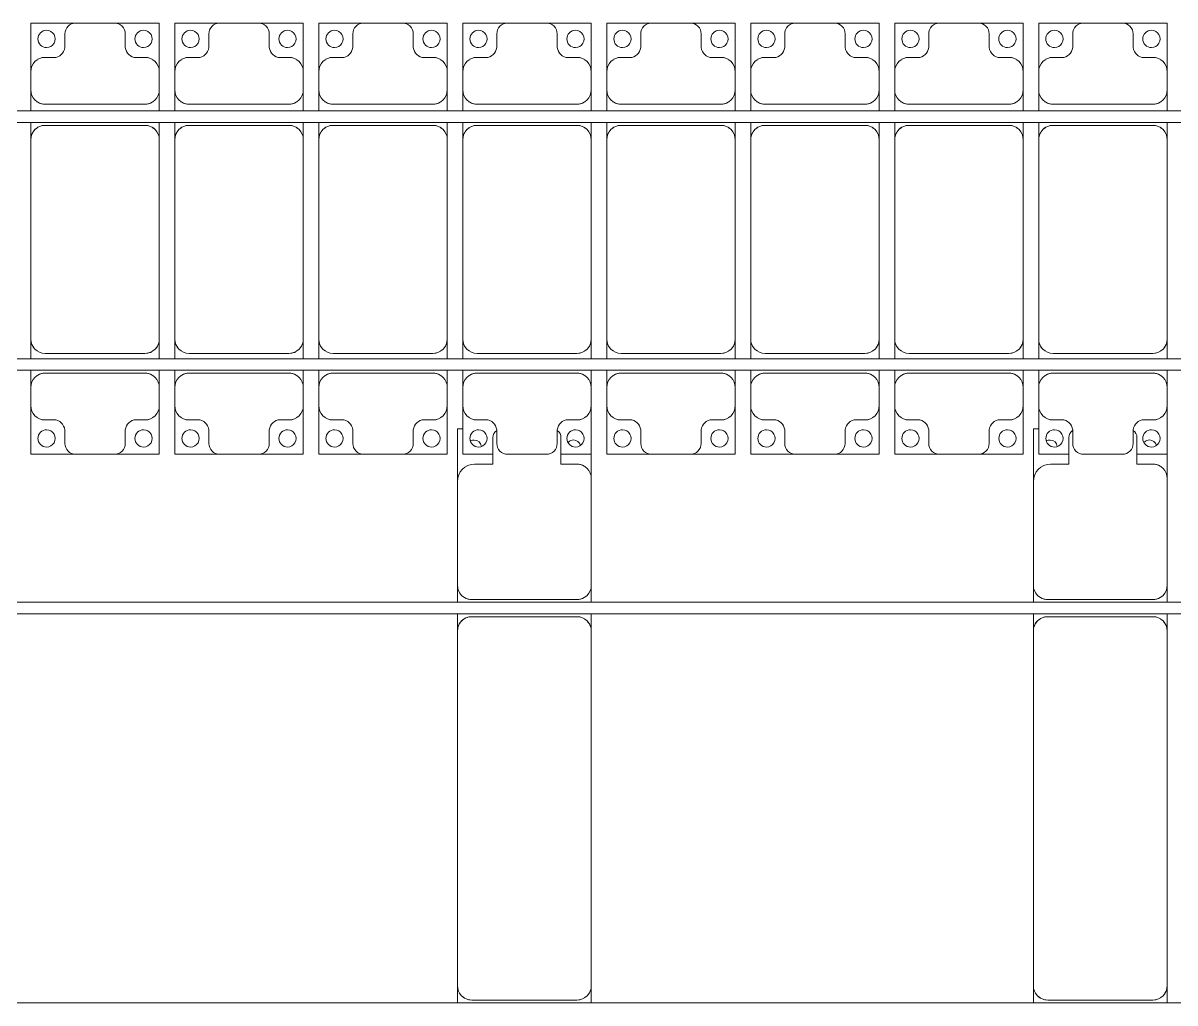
# Model space of a CAD drawing. Header units: millimetres. Extents: x -201615 to 10595, y 61217 to 115919.
# Drawn here: x -151625 to -147625, y 105351 to 108752 of the extents above; entities that cross this region are included whole.
import ezdxf

# ---------------------------------------------------------------- set-up
doc = ezdxf.new("R2010")
doc.units = ezdxf.units.MM
doc.layers.add('A-GENM', color=13, linetype='Continuous', lineweight=9)
doc.layers.add('S-BEAM', color=12, linetype='Continuous', lineweight=9)

# ---------------------------------------------------------------- blocks, each defined once
blk = doc.blocks.new('Dai phaodi lai - DẢI PHAO ĐI LẠI-38152-BỐ TRÍ KHUNG KẾT CẤU BÈ PIN 03')
at = {"layer": 'A-GENM', "color": 7}
for p, q in [((42276.8, 748.4), (42433.1, 748.4)), ((42276.8, 579.3), (42276.8, 748.4)), ((42566.9, 748.4), (42433.1, 748.4)), ((42566.9, 748.4), (42723.2, 748.4)), ((42723.2, 748.4), (42723.2, 579.3)), ((42776.8, 748.4), (42933.1, 748.4)), ((42776.8, 579.3), (42776.8, 748.4)), ((43066.9, 748.4), (42933.1, 748.4)), ((43066.9, 748.4), (43223.2, 748.4)), ((43223.2, 748.4), (43223.2, 579.3)), ((43276.8, 748.4), (43433.1, 748.4)), ((43276.8, 579.3), (43276.8, 748.4)), ((43566.9, 748.4), (43433.1, 748.4)), ((43566.9, 748.4), (43723.2, 748.4)), ((43723.2, 748.4), (43723.2, 579.3)), ((43776.8, 748.4), (43933.1, 748.4)), ((43776.8, 579.3), (43776.8, 748.4)), ((44066.9, 748.4), (43933.1, 748.4)), ((44066.9, 748.4), (44223.2, 748.4)), ((44223.2, 748.4), (44223.2, 579.3)), ((44276.8, 748.4), (44433.1, 748.4)), ((44276.8, 579.3), (44276.8, 748.4)), ((44566.9, 748.4), (44433.1, 748.4)), ((44566.9, 748.4), (44723.2, 748.4)), ((44723.2, 748.4), (44723.2, 579.3)), ((44776.8, 748.4), (44933.1, 748.4)), ((44776.8, 579.3), (44776.8, 748.4)), ((45066.9, 748.4), (44933.1, 748.4)), ((45066.9, 748.4), (45223.2, 748.4)), ((45223.2, 748.4), (45223.2, 579.3)), ((45276.8, 748.4), (45433.1, 748.4)), ((45276.8, 579.3), (45276.8, 748.4)), ((45566.9, 748.4), (45433.1, 748.4)), ((45566.9, 748.4), (45723.2, 748.4)), ((45723.2, 748.4), (45723.2, 579.3)), ((45776.8, 748.4), (45933.1, 748.4)), ((45776.8, 579.3), (45776.8, 748.4)), ((46066.9, 748.4), (45933.1, 748.4)), ((46068.8, 748.4), (46223.2, 748.4)), ((46223.2, 748.4), (46223.2, 579.3)), ((42395.1, 710.4), (42395.1, 670.7)), ((42604.9, 670.7), (42604.9, 710.4)), ((42895.1, 710.4), (42895.1, 670.7)), ((43104.9, 670.7), (43104.9, 710.4)), ((43395.1, 710.4), (43395.1, 670.7)), ((43604.9, 670.7), (43604.9, 710.4)), ((43895.1, 710.4), (43895.1, 670.7)), ((44104.9, 670.7), (44104.9, 710.4)), ((44395.1, 710.4), (44395.1, 670.7)), ((44604.9, 670.7), (44604.9, 710.4)), ((44895.1, 710.4), (44895.1, 670.7)), ((45104.9, 670.7), (45104.9, 710.4)), ((45395.1, 710.4), (45395.1, 670.7)), ((45604.9, 670.7), (45604.9, 710.4)), ((45895.1, 710.4), (45895.1, 670.7)), ((46104.9, 670.7), (46104.9, 710.4)), ((42364.3, 629.3), (42326.8, 629.3)), ((42673.2, 629.3), (42635.7, 629.3)), ((42864.3, 629.3), (42826.8, 629.3)), ((43173.2, 629.3), (43135.7, 629.3)), ((43364.3, 629.3), (43326.8, 629.3)), ((43673.2, 629.3), (43635.7, 629.3)), ((43864.3, 629.3), (43826.8, 629.3)), ((44173.2, 629.3), (44135.7, 629.3)), ((44364.3, 629.3), (44326.8, 629.3)), ((44673.2, 629.3), (44635.7, 629.3)), ((44864.3, 629.3), (44826.8, 629.3)), ((45173.2, 629.3), (45135.7, 629.3)), ((45364.3, 629.3), (45326.8, 629.3)), ((45673.2, 629.3), (45635.7, 629.3)), ((45864.3, 629.3), (45826.8, 629.3)), ((46173.2, 629.3), (46135.7, 629.3)), ((42276.8, 579.3), (42276.8, 516.7)), ((42723.2, 516.7), (42723.2, 579.3)), ((42776.8, 579.3), (42776.8, 516.7)), ((43223.2, 516.7), (43223.2, 579.3)), ((43276.8, 579.3), (43276.8, 516.7)), ((43723.2, 516.7), (43723.2, 579.3)), ((43776.8, 579.3), (43776.8, 516.7)), ((44223.2, 516.7), (44223.2, 579.3)), ((44276.8, 579.3), (44276.8, 516.7)), ((44723.2, 516.7), (44723.2, 579.3)), ((44776.8, 579.3), (44776.8, 516.7)), ((45223.2, 516.7), (45223.2, 579.3)), ((45276.8, 579.3), (45276.8, 516.7)), ((45723.2, 516.7), (45723.2, 579.3)), ((45776.8, 579.3), (45776.8, 516.7)), ((46223.2, 516.7), (46223.2, 579.3)), ((42276.8, 443.3), (42276.8, 516.7)), ((42723.2, 516.7), (42723.2, 443.3)), ((42776.8, 443.3), (42776.8, 516.7)), ((43223.2, 516.7), (43223.2, 443.3)), ((43276.8, 443.3), (43276.8, 516.7)), ((43723.2, 516.7), (43723.2, 443.3)), ((43776.8, 443.3), (43776.8, 516.7)), ((44223.2, 516.7), (44223.2, 443.3)), ((44276.8, 443.3), (44276.8, 516.7)), ((44723.2, 516.7), (44723.2, 443.3)), ((44776.8, 443.3), (44776.8, 516.7)), ((45223.2, 516.7), (45223.2, 443.3)), ((45276.8, 443.3), (45276.8, 516.7)), ((45723.2, 516.7), (45723.2, 443.3)), ((45776.8, 443.3), (45776.8, 516.7)), ((46223.2, 516.7), (46223.2, 443.3)), ((42326.8, 466.7), (42673.2, 466.7)), ((42826.8, 466.7), (43173.2, 466.7)), ((43326.8, 466.7), (43673.2, 466.7)), ((43826.8, 466.7), (44173.2, 466.7)), ((44326.8, 466.7), (44673.2, 466.7)), ((44826.8, 466.7), (45173.2, 466.7)), ((45326.8, 466.7), (45673.2, 466.7)), ((45826.8, 466.7), (46173.2, 466.7)), ((42276.8, 343.3), (42276.8, 403.3)), ((42723.2, 403.3), (42723.2, 343.3)), ((42776.8, 343.3), (42776.8, 403.3)), ((43223.2, 403.3), (43223.2, 343.3)), ((43276.8, 343.3), (43276.8, 403.3)), ((43723.2, 403.3), (43723.2, 343.3)), ((43776.8, 343.3), (43776.8, 403.3)), ((44223.2, 403.3), (44223.2, 343.3)), ((44276.8, 343.3), (44276.8, 403.3)), ((44723.2, 403.3), (44723.2, 343.3)), ((44776.8, 343.3), (44776.8, 403.3)), ((45223.2, 403.3), (45223.2, 343.3)), ((45276.8, 343.3), (45276.8, 403.3)), ((45723.2, 403.3), (45723.2, 343.3)), ((45776.8, 343.3), (45776.8, 403.3)), ((46223.2, 403.3), (46223.2, 343.3)), ((42673.2, 393.3), (42326.8, 393.3)), ((43173.2, 393.3), (42826.8, 393.3)), ((43673.2, 393.3), (43326.8, 393.3)), ((44173.2, 393.3), (43826.8, 393.3)), ((44673.2, 393.3), (44326.8, 393.3)), ((45173.2, 393.3), (44826.8, 393.3)), ((45673.2, 393.3), (45326.8, 393.3)), ((46173.2, 393.3), (45826.8, 393.3)), ((42276.8, 343.3), (42276.8, -348.3)), ((42723.2, -348.3), (42723.2, 343.3)), ((42776.8, 343.3), (42776.8, -348.3)), ((43223.2, -348.3), (43223.2, 343.3)), ((43276.8, 343.3), (43276.8, -348.3)), ((43723.2, -348.3), (43723.2, 343.3)), ((43776.8, 343.3), (43776.8, -348.3)), ((44223.2, -348.3), (44223.2, 343.3)), ((44276.8, 343.3), (44276.8, -348.3)), ((44723.2, -348.3), (44723.2, 343.3)), ((44776.8, 343.3), (44776.8, -348.3)), ((45223.2, -348.3), (45223.2, 343.3)), ((45276.8, 343.3), (45276.8, -348.3)), ((45723.2, -348.3), (45723.2, 343.3)), ((45776.8, 343.3), (45776.8, -348.3)), ((46223.2, -348.3), (46223.2, 343.3)), ((42276.8, -416.7), (42276.8, -348.3)), ((42723.2, -348.3), (42723.2, -416.7)), ((42776.8, -416.7), (42776.8, -348.3)), ((43223.2, -348.3), (43223.2, -416.7)), ((43276.8, -416.7), (43276.8, -348.3)), ((43723.2, -348.3), (43723.2, -416.7)), ((43776.8, -416.7), (43776.8, -348.3)), ((44223.2, -348.3), (44223.2, -416.7)), ((44276.8, -416.7), (44276.8, -348.3)), ((44723.2, -348.3), (44723.2, -416.7)), ((44776.8, -416.7), (44776.8, -348.3)), ((45223.2, -348.3), (45223.2, -416.7)), ((45276.8, -416.7), (45276.8, -348.3)), ((45723.2, -348.3), (45723.2, -416.7)), ((45776.8, -416.7), (45776.8, -348.3)), ((46223.2, -348.3), (46223.2, -416.7)), ((42326.8, -398.3), (42673.2, -398.3)), ((42826.8, -398.3), (43173.2, -398.3)), ((43326.8, -398.3), (43673.2, -398.3)), ((43826.8, -398.3), (44173.2, -398.3)), ((44326.8, -398.3), (44673.2, -398.3)), ((44826.8, -398.3), (45173.2, -398.3)), ((45326.8, -398.3), (45673.2, -398.3)), ((45826.8, -398.3), (46173.2, -398.3)), ((42276.8, -516.7), (42276.8, -456.7)), ((42673.2, -466.7), (42326.8, -466.7)), ((42723.2, -456.7), (42723.2, -516.7)), ((42776.8, -516.7), (42776.8, -456.7)), ((43173.2, -466.7), (42826.8, -466.7)), ((43223.2, -456.7), (43223.2, -516.7)), ((43276.8, -516.7), (43276.8, -456.7)), ((43673.2, -466.7), (43326.8, -466.7)), ((43723.2, -456.7), (43723.2, -516.7)), ((43776.8, -516.7), (43776.8, -456.7)), ((44173.2, -466.7), (43826.8, -466.7)), ((44223.2, -456.7), (44223.2, -516.7)), ((44276.8, -516.7), (44276.8, -456.7)), ((44673.2, -466.7), (44326.8, -466.7)), ((44723.2, -456.7), (44723.2, -516.7)), ((44776.8, -516.7), (44776.8, -456.7)), ((45173.2, -466.7), (44826.8, -466.7)), ((45223.2, -456.7), (45223.2, -516.7)), ((45276.8, -516.7), (45276.8, -456.7)), ((45673.2, -466.7), (45326.8, -466.7)), ((45723.2, -456.7), (45723.2, -516.7)), ((45776.8, -516.7), (45776.8, -456.7)), ((46173.2, -466.7), (45826.8, -466.7)), ((46223.2, -456.7), (46223.2, -516.7)), ((42276.8, -516.7), (42276.8, -579.3)), ((42723.2, -579.3), (42723.2, -516.7)), ((42776.8, -516.7), (42776.8, -579.3)), ((43223.2, -579.3), (43223.2, -516.7)), ((43276.8, -516.7), (43276.8, -579.3)), ((43723.2, -579.3), (43723.2, -516.7)), ((43776.8, -516.7), (43776.8, -579.3)), ((44223.2, -579.3), (44223.2, -516.7)), ((44276.8, -516.7), (44276.8, -579.3)), ((44723.2, -579.3), (44723.2, -516.7)), ((44776.8, -516.7), (44776.8, -579.3)), ((45223.2, -579.3), (45223.2, -516.7)), ((45276.8, -516.7), (45276.8, -579.3)), ((45723.2, -579.3), (45723.2, -516.7)), ((45776.8, -516.7), (45776.8, -579.3)), ((46223.2, -579.3), (46223.2, -516.7)), ((42276.8, -748.4), (42276.8, -579.3)), ((42723.2, -579.3), (42723.2, -748.4)), ((42776.8, -748.4), (42776.8, -579.3)), ((43223.2, -579.3), (43223.2, -748.4)), ((43276.8, -748.4), (43276.8, -579.3)), ((43723.2, -579.3), (43723.2, -748.4)), ((43776.8, -748.4), (43776.8, -579.3)), ((44223.2, -579.3), (44223.2, -748.4)), ((44276.8, -748.4), (44276.8, -579.3)), ((44723.2, -579.3), (44723.2, -748.4)), ((44776.8, -748.4), (44776.8, -579.3)), ((45223.2, -579.3), (45223.2, -748.4)), ((45276.8, -748.4), (45276.8, -579.3)), ((45723.2, -579.3), (45723.2, -748.4)), ((45776.8, -748.4), (45776.8, -579.3)), ((46223.2, -579.3), (46223.2, -748.4)), ((42326.8, -629.3), (42364.3, -629.3)), ((42635.7, -629.3), (42673.2, -629.3)), ((42826.8, -629.3), (42864.3, -629.3)), ((43135.7, -629.3), (43173.2, -629.3)), ((43326.8, -629.3), (43364.3, -629.3)), ((43635.7, -629.3), (43673.2, -629.3)), ((43826.8, -629.3), (43864.3, -629.3)), ((44135.7, -629.3), (44173.2, -629.3)), ((44326.8, -629.3), (44364.3, -629.3)), ((44635.7, -629.3), (44673.2, -629.3)), ((44826.8, -629.3), (44864.3, -629.3)), ((45135.7, -629.3), (45173.2, -629.3)), ((45326.8, -629.3), (45364.3, -629.3)), ((45635.7, -629.3), (45673.2, -629.3)), ((45826.8, -629.3), (45864.3, -629.3)), ((46135.7, -629.3), (46173.2, -629.3)), ((42395.1, -670.7), (42395.1, -710.4)), ((42604.9, -710.4), (42604.9, -670.7)), ((42895.1, -670.7), (42895.1, -710.4)), ((43104.9, -710.4), (43104.9, -670.7)), ((43395.1, -670.7), (43395.1, -710.4)), ((43604.9, -710.4), (43604.9, -670.7)), ((43895.1, -670.7), (43895.1, -710.4)), ((44104.9, -710.4), (44104.9, -670.7)), ((44395.1, -670.7), (44395.1, -710.4)), ((44604.9, -710.4), (44604.9, -670.7)), ((44895.1, -670.7), (44895.1, -710.4)), ((45104.9, -710.4), (45104.9, -670.7)), ((45395.1, -670.7), (45395.1, -710.4)), ((45604.9, -710.4), (45604.9, -670.7)), ((45895.1, -670.7), (45895.1, -710.4)), ((46104.9, -710.4), (46104.9, -670.7)), ((42433.1, -748.4), (42276.8, -748.4)), ((42433.1, -748.4), (42566.9, -748.4)), ((42723.2, -748.4), (42566.9, -748.4)), ((42933.1, -748.4), (42776.8, -748.4)), ((42933.1, -748.4), (43066.9, -748.4)), ((43223.2, -748.4), (43066.9, -748.4)), ((43433.1, -748.4), (43276.8, -748.4)), ((43433.1, -748.4), (43566.9, -748.4)), ((43723.2, -748.4), (43566.9, -748.4)), ((43881.6, -748.4), (43776.8, -748.4)), ((43933.1, -748.4), (44066.9, -748.4)), ((44223.2, -748.4), (44118, -748.4)), ((44433.1, -748.4), (44276.8, -748.4)), ((44433.1, -748.4), (44566.9, -748.4)), ((44723.2, -748.4), (44566.9, -748.4)), ((44933.1, -748.4), (44776.8, -748.4)), ((44933.1, -748.4), (45066.9, -748.4)), ((45223.2, -748.4), (45066.9, -748.4)), ((45433.1, -748.4), (45276.8, -748.4)), ((45433.1, -748.4), (45566.9, -748.4)), ((45723.2, -748.4), (45566.9, -748.4)), ((45881.6, -748.4), (45776.8, -748.4)), ((45933.1, -748.4), (46066.9, -748.4)), ((46223.2, -748.4), (46118, -748.4))]:
    blk.add_line(p, q, dxfattribs=at)
for centre, radius, start, end in [((42331.6, 693.3), 30, 90, 270), ((42331.6, 693.3), 30, 270, 90), ((42433.1, 710.4), 38, 90, 180), ((42433.1, 710.4), 38, 90, 120), ((42566.9, 710.4), 38, 360, 90), ((42566.9, 710.4), 38, 60, 90), ((42668.4, 693.3), 30, 90, 270), ((42668.4, 693.3), 30, 270, 90), ((42831.6, 693.3), 30, 90, 270), ((42831.6, 693.3), 30, 270, 90), ((42933.1, 710.4), 38, 90, 180), ((42933.1, 710.4), 38, 90, 120), ((43066.9, 710.4), 38, 0, 90), ((43066.9, 710.4), 38, 60, 90), ((43168.4, 693.3), 30, 90, 270), ((43168.4, 693.3), 30, 270, 90), ((43331.6, 693.3), 30, 90, 270), ((43331.6, 693.3), 30, 270, 90), ((43433.1, 710.4), 38, 90, 180), ((43433.1, 710.4), 38, 90, 120), ((43566.9, 710.4), 38, 0, 90), ((43566.9, 710.4), 38, 60, 90), ((43668.4, 693.3), 30, 90, 270), ((43668.4, 693.3), 30, 270, 90), ((43831.6, 693.3), 30, 90, 270), ((43831.6, 693.3), 30, 270, 90), ((43933.1, 710.4), 38, 90, 180), ((43933.1, 710.4), 38, 90, 120), ((44066.9, 710.4), 38, 0, 90), ((44066.9, 710.4), 38, 60, 90), ((44168.4, 693.3), 30, 90, 270), ((44168.4, 693.3), 30, 270, 90), ((44331.6, 693.3), 30, 90, 270), ((44331.6, 693.3), 30, 270, 90), ((44433.1, 710.4), 38, 90, 180), ((44433.1, 710.4), 38, 90, 119.9136), ((44566.9, 710.4), 38, 0, 90), ((44566.9, 710.4), 38, 60, 90), ((44668.4, 693.3), 30, 90, 270), ((44668.4, 693.3), 30, 270, 90), ((44831.6, 693.3), 30, 90, 270), ((44831.6, 693.3), 30, 270, 90), ((44933.1, 710.4), 38, 90, 180), ((44933.1, 710.4), 38, 90, 120), ((45066.9, 710.4), 38, 360, 90), ((45066.9, 710.4), 38, 60, 90), ((45168.4, 693.3), 30, 90, 270), ((45168.4, 693.3), 30, 270, 90), ((45331.6, 693.3), 30, 90, 270), ((45331.6, 693.3), 30, 270, 90), ((45433.1, 710.4), 38, 90, 180), ((45433.1, 710.4), 38, 90, 120), ((45566.9, 710.4), 38, 0, 90), ((45566.9, 710.4), 38, 60, 90), ((45668.4, 693.3), 30, 90, 270), ((45668.4, 693.3), 30, 270, 90), ((45831.6, 693.3), 30, 90, 270), ((45831.6, 693.3), 30, 270, 90), ((45933.1, 710.4), 38, 90, 180), ((45933.1, 710.4), 38, 90, 120), ((46066.9, 710.4), 38, 0, 90), ((46066.9, 710.4), 38, 60, 87.1579), ((46168.4, 693.3), 30, 90, 270), ((46168.4, 693.3), 30, 270, 90), ((42355.2, 668.2), 40, 283.1885, 3.5081), ((42644.8, 668.2), 40, 176.4919, 256.8115), ((42855.2, 668.2), 40, 283.1885, 3.5081), ((43144.8, 668.2), 40, 176.4919, 256.8115), ((43355.2, 668.2), 40, 283.1885, 3.5081), ((43644.8, 668.2), 40, 176.4919, 256.8115), ((43855.2, 668.2), 40, 283.1885, 3.5081), ((44144.8, 668.2), 40, 176.4919, 256.8115), ((44355.2, 668.2), 40, 283.1885, 3.5081), ((44644.8, 668.2), 40, 176.4919, 256.8115), ((44855.2, 668.2), 40, 283.1885, 3.5081), ((45144.8, 668.2), 40, 176.4919, 256.8115), ((45355.2, 668.2), 40, 283.1885, 3.5081), ((45644.8, 668.2), 40, 176.4919, 256.8115), ((45855.2, 668.2), 40, 283.1885, 3.5081), ((46144.8, 668.2), 40, 176.4919, 256.8115), ((42326.8, 579.3), 50, 90, 180), ((42326.8, 579.3), 50, 90, 120), ((42673.2, 579.3), 50, 0, 90), ((42673.2, 579.3), 50, 60, 90), ((42826.8, 579.3), 50, 90, 180), ((42826.8, 579.3), 50, 90, 120), ((43173.2, 579.3), 50, 0, 90), ((43173.2, 579.3), 50, 60, 90), ((43326.8, 579.3), 50, 90, 180), ((43326.8, 579.3), 50, 90, 120), ((43673.2, 579.3), 50, 0, 90), ((43673.2, 579.3), 50, 60, 90), ((43826.8, 579.3), 50, 90, 180), ((43826.8, 579.3), 50, 90, 120), ((44173.2, 579.3), 50, 0, 90), ((44173.2, 579.3), 50, 60, 90), ((44326.8, 579.3), 50, 90, 180), ((44326.8, 579.3), 50, 90, 120), ((44673.2, 579.3), 50, 360, 90), ((44673.2, 579.3), 50, 60, 90), ((44826.8, 579.3), 50, 90, 180), ((44826.8, 579.3), 50, 90, 120), ((45173.2, 579.3), 50, 0, 90), ((45173.2, 579.3), 50, 60, 90), ((45326.8, 579.3), 50, 90, 180), ((45326.8, 579.3), 50, 90, 120), ((45673.2, 579.3), 50, 0, 90), ((45673.2, 579.3), 50, 60, 90), ((45826.8, 579.3), 50, 90, 180), ((45826.8, 579.3), 50, 90, 120), ((46173.2, 579.3), 50, 0, 90), ((46173.2, 579.3), 50, 60, 90), ((42326.8, 516.7), 50, 180, 270), ((42673.2, 516.7), 50, 270, 0), ((42826.8, 516.7), 50, 180, 270), ((43173.2, 516.7), 50, 270, 0), ((43326.8, 516.7), 50, 180, 270), ((43673.2, 516.7), 50, 270, 360), ((43826.8, 516.7), 50, 180, 270), ((44173.2, 516.7), 50, 270, 0), ((44326.8, 516.7), 50, 180, 270), ((44673.2, 516.7), 50, 270, 0), ((44826.8, 516.7), 50, 180, 270), ((45173.2, 516.7), 50, 270, 360), ((45326.8, 516.7), 50, 180, 270), ((45673.2, 516.7), 50, 270, 360), ((45826.8, 516.7), 50, 180, 270), ((46173.2, 516.7), 50, 270, 360), ((42326.8, 516.7), 50, 240, 270), ((42673.2, 516.7), 50, 270, 300), ((42826.8, 516.7), 50, 240, 270), ((43173.2, 516.7), 50, 270, 300), ((43326.8, 516.7), 50, 240, 270), ((43673.2, 516.7), 50, 270, 300), ((43826.8, 516.7), 50, 240, 270), ((44173.2, 516.7), 50, 270, 300), ((44326.8, 516.7), 50, 240, 270), ((44673.2, 516.7), 50, 270, 300), ((44826.8, 516.7), 50, 240, 270), ((45173.2, 516.7), 50, 270, 300), ((45326.8, 516.7), 50, 240, 270), ((45673.2, 516.7), 50, 270, 300), ((45826.8, 516.7), 50, 240, 270), ((46173.2, 516.7), 50, 270, 300), ((42326.8, 343.3), 50, 90, 180), ((42326.8, 343.3), 50, 150, 180), ((42326.8, 343.3), 50, 105, 135), ((42673.2, 343.3), 50, 0, 90), ((42673.2, 343.3), 50, 45, 75), ((42826.8, 343.3), 50, 90, 180), ((42826.8, 343.3), 50, 150, 180), ((42826.8, 343.3), 50, 105, 135), ((43173.2, 343.3), 50, 360, 90), ((43173.2, 343.3), 50, 45, 75), ((43326.8, 343.3), 50, 90, 180), ((43326.8, 343.3), 50, 150, 180), ((43326.8, 343.3), 50, 105, 135), ((43673.2, 343.3), 50, 360, 90), ((43673.2, 343.3), 50, 45, 75), ((43826.8, 343.3), 50, 90, 180), ((43826.8, 343.3), 50, 150, 180), ((43826.8, 343.3), 50, 105, 131.7729), ((44173.2, 343.3), 50, 0, 90), ((44173.2, 343.3), 50, 46.8771, 75), ((44326.8, 343.3), 50, 90, 180), ((44326.8, 343.3), 50, 150, 180), ((44326.8, 343.3), 50, 105, 135), ((44673.2, 343.3), 50, 0, 90), ((44673.2, 343.3), 50, 45, 75), ((44826.8, 343.3), 50, 90, 180), ((44826.8, 343.3), 50, 150, 180), ((44826.8, 343.3), 50, 105, 135), ((45173.2, 343.3), 50, 0, 90), ((45173.2, 343.3), 50, 45, 75), ((45326.8, 343.3), 50, 90, 180), ((45326.8, 343.3), 50, 150, 180), ((45326.8, 343.3), 50, 105, 135), ((45673.2, 343.3), 50, 0, 90), ((45673.2, 343.3), 50, 45, 75), ((45826.8, 343.3), 50, 90, 180), ((45826.8, 343.3), 50, 150, 180), ((45826.8, 343.3), 50, 105, 135), ((46173.2, 343.3), 50, 0, 90), ((46173.2, 343.3), 50, 45, 75), ((42326.8, -348.3), 50, 180, 270), ((42673.2, -348.3), 50, 270, 360), ((42826.8, -348.3), 50, 180, 270), ((43173.2, -348.3), 50, 270, 360), ((43326.8, -348.3), 50, 180, 270), ((43673.2, -348.3), 50, 270, 360), ((43826.8, -348.3), 50, 180, 270), ((44173.2, -348.3), 50, 270, 360), ((44326.8, -348.3), 50, 180, 270), ((44673.2, -348.3), 50, 270, 360), ((44826.8, -348.3), 50, 180, 270), ((45173.2, -348.3), 50, 270, 360), ((45326.8, -348.3), 50, 180, 270), ((45673.2, -348.3), 50, 270, 0), ((45826.8, -348.3), 50, 180, 270), ((46173.2, -348.3), 50, 270, 0), ((42326.8, -348.3), 50, 195, 225), ((42673.2, -348.3), 50, 270, 300), ((42673.2, -348.3), 50, 315, 345), ((42826.8, -348.3), 50, 195, 225), ((43173.2, -348.3), 50, 270, 300), ((43173.2, -348.3), 50, 315, 345), ((43326.8, -348.3), 50, 195, 225), ((43673.2, -348.3), 50, 270, 300), ((43673.2, -348.3), 50, 315, 345), ((43826.8, -348.3), 50, 195, 225), ((44173.2, -348.3), 50, 270, 300), ((44173.2, -348.3), 50, 315, 345), ((44326.8, -348.3), 50, 195, 225), ((44673.2, -348.3), 50, 270, 300), ((44673.2, -348.3), 50, 315, 345), ((44826.8, -348.3), 50, 195, 225), ((45173.2, -348.3), 50, 270, 300), ((45173.2, -348.3), 50, 315, 345), ((45326.8, -348.3), 50, 195, 225), ((45673.2, -348.3), 50, 270, 300), ((45673.2, -348.3), 50, 315, 345), ((45826.8, -348.3), 50, 195, 225), ((46173.2, -348.3), 50, 270, 300), ((46173.2, -348.3), 50, 315, 345), ((42326.8, -516.7), 50, 90, 180), ((42326.8, -516.7), 50, 90, 120), ((42673.2, -516.7), 50, 360, 90), ((42673.2, -516.7), 50, 60, 90), ((42826.8, -516.7), 50, 90, 180), ((42826.8, -516.7), 50, 90, 120), ((43173.2, -516.7), 50, 360, 90), ((43173.2, -516.7), 50, 60, 90), ((43326.8, -516.7), 50, 90, 180), ((43326.8, -516.7), 50, 90, 120), ((43673.2, -516.7), 50, 360, 90), ((43673.2, -516.7), 50, 60, 90), ((43826.8, -516.7), 50, 90, 180), ((43826.8, -516.7), 50, 90, 120), ((44173.2, -516.7), 50, 0, 90), ((44173.2, -516.7), 50, 60, 90), ((44326.8, -516.7), 50, 90, 180), ((44326.8, -516.7), 50, 90, 120), ((44673.2, -516.7), 50, 360, 90), ((44673.2, -516.7), 50, 60, 90), ((44826.8, -516.7), 50, 90, 180), ((44826.8, -516.7), 50, 90, 120), ((45173.2, -516.7), 50, 360, 90), ((45173.2, -516.7), 50, 60, 90), ((45326.8, -516.7), 50, 90, 180), ((45326.8, -516.7), 50, 90, 120), ((45673.2, -516.7), 50, 360, 90), ((45673.2, -516.7), 50, 60, 90), ((45826.8, -516.7), 50, 90, 180), ((45826.8, -516.7), 50, 90, 120), ((46173.2, -516.7), 50, 360, 90), ((46173.2, -516.7), 50, 60, 90), ((42326.8, -579.3), 50, 180, 270), ((42673.2, -579.3), 50, 270, 360), ((42826.8, -579.3), 50, 180, 270), ((43173.2, -579.3), 50, 270, 360), ((43326.8, -579.3), 50, 180, 270), ((43673.2, -579.3), 50, 270, 360), ((43826.8, -579.3), 50, 180, 270), ((44173.2, -579.3), 50, 270, 360), ((44326.8, -579.3), 50, 180, 270), ((44673.2, -579.3), 50, 270, 0), ((44826.8, -579.3), 50, 180, 270), ((45173.2, -579.3), 50, 270, 360), ((45326.8, -579.3), 50, 180, 270), ((45673.2, -579.3), 50, 270, 360), ((45826.8, -579.3), 50, 180, 270), ((46173.2, -579.3), 50, 270, 360), ((42326.8, -579.3), 50, 240, 270), ((42355.2, -668.2), 40, 356.4919, 76.8115), ((42644.8, -668.2), 40, 103.1885, 183.5081), ((42673.2, -579.3), 50, 270, 300), ((42826.8, -579.3), 50, 240, 270), ((42855.2, -668.2), 40, 356.4919, 76.8115), ((43144.8, -668.2), 40, 103.1885, 183.5081), ((43173.2, -579.3), 50, 270, 300), ((43326.8, -579.3), 50, 240, 270), ((43355.2, -668.2), 40, 356.4919, 76.8115), ((43644.8, -668.2), 40, 103.1885, 183.5081), ((43673.2, -579.3), 50, 270, 300), ((43826.8, -579.3), 50, 240, 270), ((43855.2, -668.2), 40, 356.4919, 76.8115), ((44144.8, -668.2), 40, 103.1885, 183.5081), ((44173.2, -579.3), 50, 270, 300), ((44326.8, -579.3), 50, 240, 270), ((44355.2, -668.2), 40, 356.4919, 76.8115), ((44644.8, -668.2), 40, 103.1885, 183.5081), ((44673.2, -579.3), 50, 270, 300), ((44826.8, -579.3), 50, 240, 270), ((44855.2, -668.2), 40, 356.4919, 76.8115), ((45144.8, -668.2), 40, 103.1885, 183.5081), ((45173.2, -579.3), 50, 270, 300), ((45326.8, -579.3), 50, 240, 270), ((45355.2, -668.2), 40, 356.4919, 76.8115), ((45644.8, -668.2), 40, 103.1885, 183.5081), ((45673.2, -579.3), 50, 270, 300), ((45826.8, -579.3), 50, 240, 270), ((45855.2, -668.2), 40, 356.4919, 76.8115), ((46144.8, -668.2), 40, 103.1885, 183.5081), ((46173.2, -579.3), 50, 270, 300), ((42331.6, -693.3), 30, 90, 270), ((42331.6, -693.3), 30, 270, 90), ((42668.4, -693.3), 30, 90, 270), ((42668.4, -693.3), 30, 270, 90), ((42831.6, -693.3), 30, 90, 270), ((42831.6, -693.3), 30, 270, 90), ((43168.4, -693.3), 30, 90, 270), ((43168.4, -693.3), 30, 270, 90), ((43331.6, -693.3), 30, 90, 270), ((43331.6, -693.3), 30, 270, 90), ((43668.4, -693.3), 30, 90, 270), ((43668.4, -693.3), 30, 270, 90), ((43831.6, -693.3), 30, 90, 270), ((43831.6, -693.3), 30, 270, 90), ((44168.4, -693.3), 30, 90, 270), ((44168.4, -693.3), 30, 270, 90), ((44331.6, -693.3), 30, 90, 270), ((44331.6, -693.3), 30, 270, 90), ((44668.4, -693.3), 30, 90, 270), ((44668.4, -693.3), 30, 270, 90), ((44831.6, -693.3), 30, 90, 270), ((44831.6, -693.3), 30, 270, 90), ((45168.4, -693.3), 30, 90, 270), ((45168.4, -693.3), 30, 270, 90), ((45331.6, -693.3), 30, 90, 270), ((45331.6, -693.3), 30, 270, 90), ((45668.4, -693.3), 30, 90, 270), ((45668.4, -693.3), 30, 270, 90), ((45831.6, -693.3), 30, 90, 270), ((45831.6, -693.3), 30, 270, 90), ((46168.4, -693.3), 30, 90, 270), ((46168.4, -693.3), 30, 270, 90), ((42433.1, -710.4), 38, 180, 270), ((42566.9, -710.4), 38, 270, 0), ((42933.1, -710.4), 38, 180, 270), ((43066.9, -710.4), 38, 270, 0), ((43433.1, -710.4), 38, 180, 270), ((43566.9, -710.4), 38, 270, 0), ((43933.1, -710.4), 38, 180, 270), ((44066.9, -710.4), 38, 270, 0), ((44433.1, -710.4), 38, 180, 270), ((44566.9, -710.4), 38, 270, 360), ((44933.1, -710.4), 38, 180, 270), ((45066.9, -710.4), 38, 270, 360), ((45433.1, -710.4), 38, 180, 270), ((45566.9, -710.4), 38, 270, 0), ((45933.1, -710.4), 38, 180, 270), ((46066.9, -710.4), 38, 270, 0), ((42433.1, -710.4), 38, 240, 270), ((42566.9, -710.4), 38, 270, 300), ((42933.1, -710.4), 38, 240, 270), ((43066.9, -710.4), 38, 270, 300), ((43433.1, -710.4), 38, 240, 270), ((43566.9, -710.4), 38, 270, 300), ((44433.1, -710.4), 38, 240.0542, 270), ((44566.9, -710.4), 38, 270, 300), ((44933.1, -710.4), 38, 240, 270), ((45066.9, -710.4), 38, 270, 300), ((45433.1, -710.4), 38, 240, 270), ((45566.9, -710.4), 38, 270, 300)]:
    blk.add_arc(centre, radius, start, end, dxfattribs=at)
blk = doc.blocks.new('Dai phao do pin - DẢI PHAO ĐỠ PIN-V5-BỐ TRÍ KHUNG KẾT CẤU BÈ PIN 03')
at = {"layer": 'A-GENM', "color": 7}
for p, q in [((31950.3, 241.6), (32009.7, 241.6)), ((33240.3, 241.6), (32009.7, 241.6)), ((33240.3, 241.6), (33300.3, 241.6)), ((33340.3, 241.6), (33399.7, 241.6)), ((33759.7, 241.6), (33399.7, 241.6)), ((33759.7, 241.6), (33942.2, 241.6)), ((33942.2, 241.6), (33942.2, 223.1)), ((31959.7, 191.6), (31959.7, -173.4)), ((33290.3, -173.4), (33290.3, 191.6)), ((33349.7, 191.6), (33349.7, -173.4)), ((33819.7, 118.2), (33819.7, 181.6)), ((33912.2, 118.2), (33819.7, 118.2)), ((33819.7, -173.4), (33819.7, -118.2)), ((33819.7, -118.2), (33912.2, -118.2)), ((32009.7, -223.4), (31950.3, -223.4)), ((32009.7, -223.4), (33240.3, -223.4)), ((33300.3, -223.4), (33240.3, -223.4)), ((33399.7, -223.4), (33340.3, -223.4)), ((33399.7, -223.4), (33769.7, -223.4)), ((33854, -223.4), (33769.7, -223.4))]:
    blk.add_line(p, q, dxfattribs=at)
for centre, radius, start, end in [((32009.7, 191.6), 50, 90, 180), ((33240.3, 191.6), 50, 360, 90), ((33399.7, 191.6), 50, 90, 180), ((33759.7, 181.6), 60, 360, 90), ((32009.7, 191.6), 50, 120, 180), ((33240.3, 191.6), 50, 17.0952, 75), ((33399.7, 191.6), 50, 150, 180), ((33878.6, 183.2), 25, 275.3835, 0), ((33878.6, 183.2), 25, 360, 30), ((33912.2, 88.2), 30, 34.3261, 90), ((33912.2, -88.2), 30, 270, 324.8292), ((33878.6, -161.8), 25, 0, 45), ((32009.7, -173.4), 50, 180, 270), ((32009.7, -173.4), 50, 180, 210), ((33240.3, -173.4), 50, 270, 360), ((33240.3, -173.4), 50, 330, 360), ((33399.7, -173.4), 50, 180, 270), ((33399.7, -173.4), 50, 180, 210), ((33769.7, -173.4), 50, 270, 0), ((33769.7, -173.4), 50, 330, 0), ((33878.6, -161.8), 25, 285, 0), ((32009.7, -173.4), 50, 225, 255), ((33240.3, -173.4), 50, 285, 315)]:
    blk.add_arc(centre, radius, start, end, dxfattribs=at)
blk = doc.blocks.new('Dai phao do pin - DẢI PHAO ĐỠ PIN-16696-BỐ TRÍ KHUNG KẾT CẤU BÈ PIN 03')
at = {"layer": 'A-GENM', "color": 7}
for p, q in [((31950.3, 241.6), (32009.7, 241.6)), ((33240.3, 241.6), (32009.7, 241.6)), ((33240.3, 241.6), (33300.3, 241.6)), ((33340.3, 241.6), (33399.7, 241.6)), ((33759.7, 241.6), (33399.7, 241.6)), ((33759.7, 241.6), (33942.2, 241.6)), ((33942.2, 241.6), (33942.2, 223.1)), ((31959.7, 191.6), (31959.7, -173.4)), ((33290.3, -173.4), (33290.3, 191.6)), ((33349.7, 191.6), (33349.7, -173.4)), ((33819.7, 118.2), (33819.7, 181.6)), ((33912.2, 118.2), (33819.7, 118.2)), ((33819.7, -173.4), (33819.7, -118.2)), ((33819.7, -118.2), (33912.2, -118.2)), ((32009.7, -223.4), (31950.3, -223.4)), ((32009.7, -223.4), (33240.3, -223.4)), ((33300.3, -223.4), (33240.3, -223.4)), ((33399.7, -223.4), (33340.3, -223.4)), ((33399.7, -223.4), (33769.7, -223.4)), ((33854, -223.4), (33769.7, -223.4))]:
    blk.add_line(p, q, dxfattribs=at)
for centre, radius, start, end in [((32009.7, 191.6), 50, 90, 180), ((33240.3, 191.6), 50, 360, 90), ((33399.7, 191.6), 50, 90, 180), ((33759.7, 181.6), 60, 360, 90), ((32009.7, 191.6), 50, 120, 180), ((33240.3, 191.6), 50, 15, 75), ((33399.7, 191.6), 50, 150, 180), ((33878.6, 183.2), 25, 275.3835, 0), ((33878.6, 183.2), 25, 360, 30), ((33912.2, 88.2), 30, 34.3261, 90), ((33912.2, -88.2), 30, 270, 324.8292), ((33878.6, -161.8), 25, 0, 45), ((32009.7, -173.4), 50, 180, 270), ((32009.7, -173.4), 50, 180, 210), ((33240.3, -173.4), 50, 270, 360), ((33240.3, -173.4), 50, 330, 360), ((33399.7, -173.4), 50, 180, 270), ((33399.7, -173.4), 50, 180, 210), ((33769.7, -173.4), 50, 270, 0), ((33769.7, -173.4), 50, 330, 0), ((33878.6, -161.8), 25, 285, 0), ((32009.7, -173.4), 50, 225, 255), ((33240.3, -173.4), 50, 285, 315)]:
    blk.add_arc(centre, radius, start, end, dxfattribs=at)
blk = doc.blocks.new('Dầm C52 - Dầm C52-37700-BỐ TRÍ KHUNG KẾT CẤU BÈ PIN 03')
at = {"layer": 'S-BEAM', "color": 1, "lineweight": 18}
for p, q in [((-50562.7, 20), (50562.7, 20)), ((50562.7, -20), (-50562.7, -20))]:
    blk.add_line(p, q, dxfattribs=at)
blk = doc.blocks.new('HOBANMONG_BEPIN 3_rvt-1-BỐ TRÍ KHUNG KẾT CẤU BÈ PIN 03')
at = {"layer": 'A-GENM', "lineweight": 9}
for name, p, rotation in [('Dai phaodi lai - DẢI PHAO ĐI LẠI-38152-BỐ TRÍ KHUNG KẾT CẤU BÈ PIN 03', (-193874.7, 108003.4), 0.0007586094741477002), ('Dai phao do pin - DẢI PHAO ĐỠ PIN-V5-BỐ TRÍ KHUNG KẾT CẤU BÈ PIN 03', (-149874.4, 73401.6), 90.00075860989254), ('Dai phao do pin - DẢI PHAO ĐỠ PIN-16696-BỐ TRÍ KHUNG KẾT CẤU BÈ PIN 03', (-147874.4, 73401.6), 90.00075860989254)]:
    blk.add_blockref(name, p, dxfattribs=dict(at, rotation=rotation))
at = {"layer": 'S-BEAM', "lineweight": 9, "rotation": 180.0007586094741}
for p in [(-143909.2, 108427.4), (-143909.2, 107567.4), (-143909.2, 106722), (-143909.2, 105332)]:
    blk.add_blockref('Dầm C52 - Dầm C52-37700-BỐ TRÍ KHUNG KẾT CẤU BÈ PIN 03', p, dxfattribs=at)

msp = doc.modelspace()

# ---------------------------------------------------------------- block references
at = {"lineweight": 5}
msp.add_blockref('HOBANMONG_BEPIN 3_rvt-1-BỐ TRÍ KHUNG KẾT CẤU BÈ PIN 03', (0, 0), dxfattribs=at)

doc.saveas('drawing.dxf')
